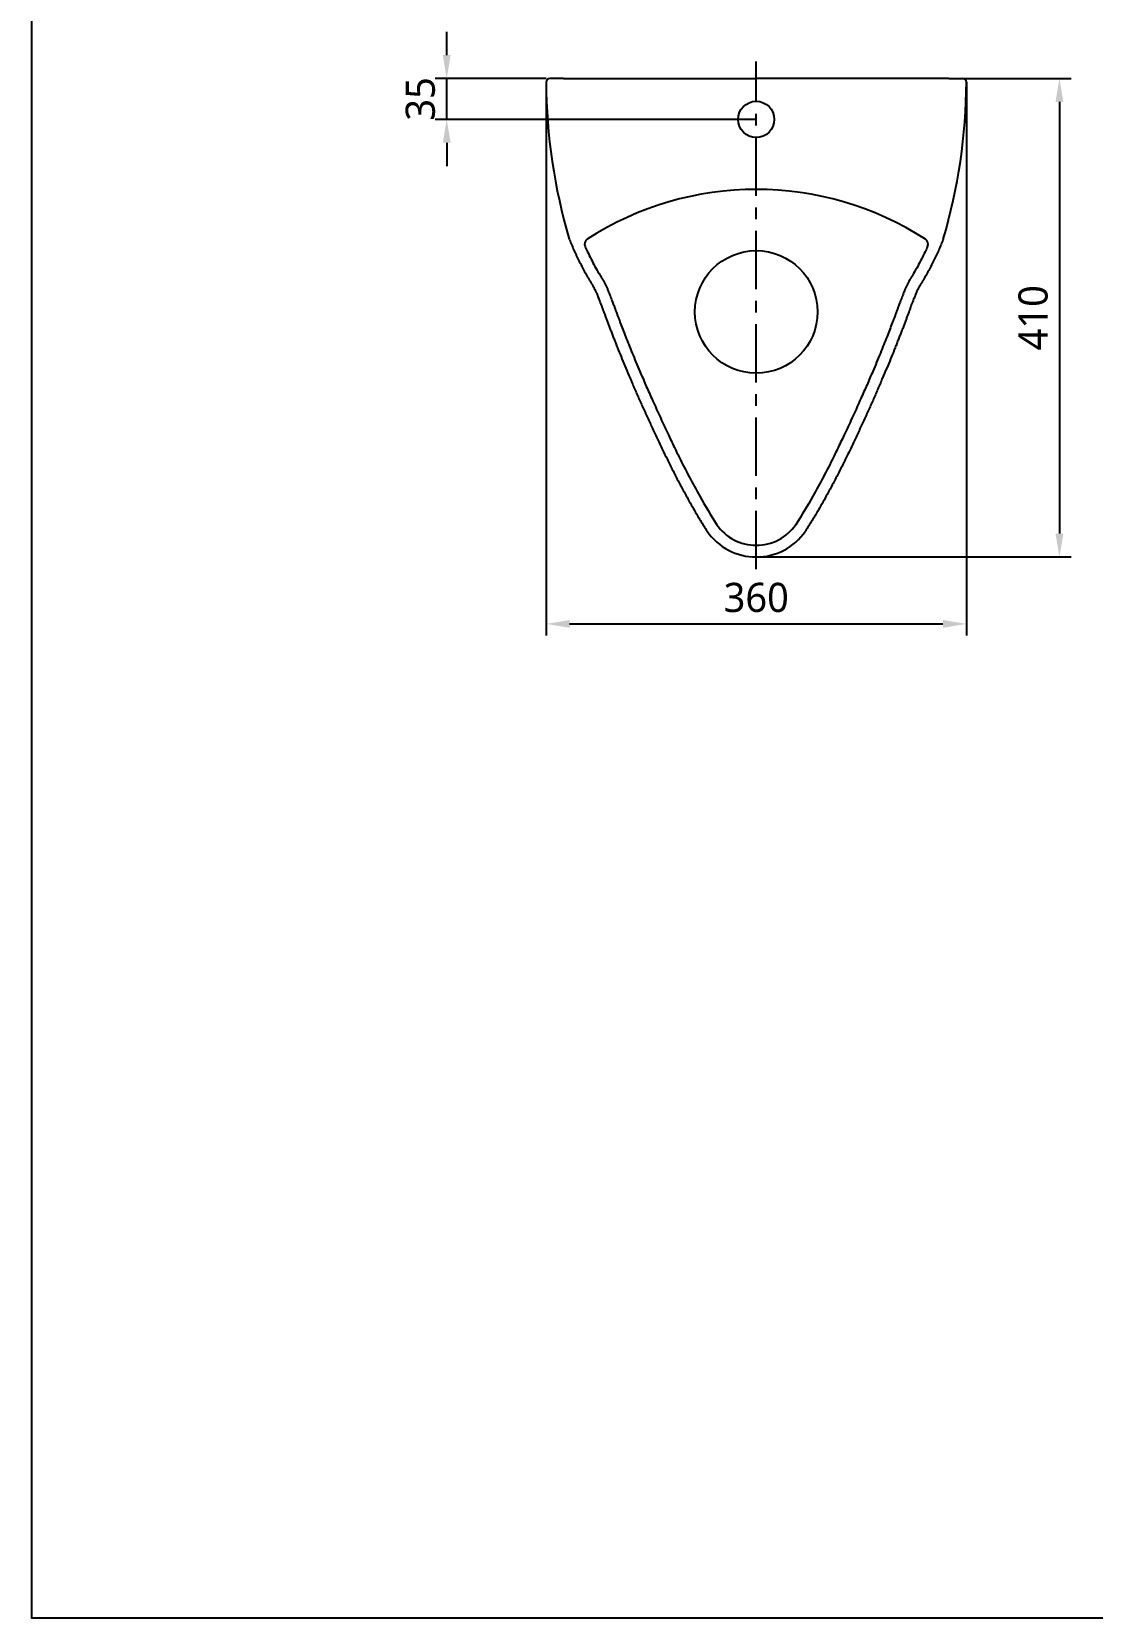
# Model space of a CAD drawing. Extents: x -2629 to 3156, y -2170 to 2130.
# Drawn here: x 56 to 964, y -2170 to -810 of the extents above; entities that cross this region are included whole.
import ezdxf

# ---------------------------------------------------------------- set-up
doc = ezdxf.new("R2010")
doc.units = 0
doc.header["$LTSCALE"] = 20
doc.header["$MEASUREMENT"] = 0
doc.linetypes.add('CENTER', pattern=[2, 1.25, -0.25, 0.25, -0.25])
doc.layers.get('0').update_dxf_attribs({"linetype": 'CONTINUOUS'})
doc.layers.get('DEFPOINTS').update_dxf_attribs({"linetype": 'CONTINUOUS'})
for name, color, linetype in [('3', 3, 'CONTINUOUS'), ('5', 5, 'CONTINUOUS'), ('CENTER', 2, 'CENTER')]:
    doc.layers.add(name, color=color, linetype=linetype)
doc.styles.get("Standard").update_dxf_attribs({"font": 'NanumGothic.ttf'})
doc.dimstyles.get("Standard").update_dxf_attribs({"dimtxt": 0.18, "dimasz": 0.18, "dimexe": 0.18, "dimexo": 0.0625, "dimgap": 0.09, "dimtad": 0, "dimtih": 1, "dimtoh": 1, "dimdec": 4, "dimzin": 0, "dimdsep": 46, "dimtxsty": 'Standard', "dimcen": 0.09, "dimadec": 0, "dimazin": 0, "dimtfac": 1, "dimtdec": 4, "dimtofl": 0, "dimtmove": 0, "dimatfit": 3, "dimfxl": 0, "dimtolj": 1, "dimtzin": 0, "dimarcsym": 0})

# ---------------------------------------------------------------- blocks, each defined once
blk = doc.blocks.new('*D17')
at = {"color": 3, "lineweight": -2}
for p, q in [((411.2, -830.4), (411.2, -810.4)), ((496.4, -850.4), (401.2, -850.4)), ((411.2, -885.4), (411.2, -850.4)), ((676.4, -885.4), (401.2, -885.4)), ((411.2, -905.4), (411.2, -925.4))]:
    blk.add_line(p, q, dxfattribs=at)
at = {"color": 3}
for points in [[(407.9, -830.4), (414.6, -830.4), (411.2, -850.4)], [(407.9, -905.4), (414.6, -905.4), (411.2, -885.4)]]:
    blk.add_solid(points, dxfattribs=at)
at = {"layer": 'DEFPOINTS', "color": 0}
for p in [(411.2, -850.4), (496.4, -850.4), (676.4, -885.4)]:
    blk.add_point(p, dxfattribs=at)
at = {"color": 2, "insert": (388.7, -867.9), "char_height": 25, "attachment_point": 5, "rotation": 90}
blk.add_mtext('\\A1;35', dxfattribs=at)
blk = doc.blocks.new('*D18')
at = {"color": 3, "lineweight": -2}
for p, q in [((853.4, -850.4), (946.2, -850.4)), ((936.2, -870.4), (936.2, -1240.4)), ((676.4, -1260.4), (946.2, -1260.4))]:
    blk.add_line(p, q, dxfattribs=at)
at = {"color": 3}
for points in [[(932.8, -870.4), (939.5, -870.4), (936.2, -850.4)], [(932.8, -1240.4), (939.5, -1240.4), (936.2, -1260.4)]]:
    blk.add_solid(points, dxfattribs=at)
at = {"layer": 'DEFPOINTS', "color": 0}
for p in [(853.4, -850.4), (676.4, -1260.4), (936.2, -1260.4)]:
    blk.add_point(p, dxfattribs=at)
at = {"color": 2, "insert": (913.7, -1055.4), "char_height": 25, "attachment_point": 5, "rotation": 90}
blk.add_mtext('\\A1;410', dxfattribs=at)
blk = doc.blocks.new('*D19')
at = {"color": 3, "lineweight": -2}
for p, q in [((496.5, -853.5), (496.5, -1327.7)), ((856.4, -853.5), (856.4, -1327.7)), ((516.5, -1317.7), (836.4, -1317.7))]:
    blk.add_line(p, q, dxfattribs=at)
at = {"color": 3}
for points in [[(516.5, -1314.4), (516.5, -1321.1), (496.5, -1317.7)], [(836.4, -1314.4), (836.4, -1321.1), (856.4, -1317.7)]]:
    blk.add_solid(points, dxfattribs=at)
at = {"layer": 'DEFPOINTS', "color": 0}
for p in [(496.5, -853.5), (856.4, -853.5), (856.4, -1317.7)]:
    blk.add_point(p, dxfattribs=at)
at = {"color": 2, "insert": (676.4, -1295.2), "char_height": 25, "attachment_point": 5}
blk.add_mtext('\\A1;360', dxfattribs=at)

msp = doc.modelspace()

# ---------------------------------------------------------------- linework, layer by layer
at = {"layer": '3', "color": 7}
for p, q in [((511.4, -850.4), (499.5, -850.4)), ((511.4, -850.4), (676.4, -850.4)), ((841.4, -850.4), (676.4, -850.4)), ((841.4, -850.4), (853.4, -850.4))]:
    msp.add_line(p, q, dxfattribs=at)
for centre, radius in [((676.4, -885.4), 15.5), ((676.4, -1050.4), 52.5)]:
    msp.add_circle(centre, radius, dxfattribs=at)
for centre, radius, start, end in [((499.5, -853.4), 3, 90, 180.3542), ((984.7, -850.4), 488.3, 180.3542, 196.3799), ((368.2, -850.4), 488.3, 343.6201, 359.6458), ((853.4, -853.4), 3, 359.6458, 90), ((676.4, -1212.7), 267.3, 57.1805, 122.8195), ((534.3, -992.3), 5, 122.8195, 204.1929), ((818.6, -992.3), 5, 335.8071, 57.1805), ((676.4, -1209.2), 41.2, 214.6039, 325.3961), ((676.4, -1209.2), 51.2, 214.6039, 325.3961)]:
    msp.add_arc(centre, radius, start, end, dxfattribs=at)
for points, knots in [([(516.3, -988.1), (516.9, -989.7), (517.5, -991.2), (518.8, -994.3), (519.5, -995.9), (520.5, -998.2), (520.9, -999), (521.6, -1000.5), (521.9, -1001.3), (523, -1003.6), (523.7, -1005.2), (525.3, -1008.3), (526.1, -1009.8), (527.7, -1012.9), (528.5, -1014.5), (530.2, -1017.6), (531.1, -1019.1), (532.4, -1021.4), (532.8, -1022.2), (533.8, -1023.7), (534.2, -1024.5), (534.9, -1025.6), (535.3, -1026.2), (535.6, -1026.8), (535.9, -1027.2), (536, -1027.4), (536.3, -1027.9), (536.6, -1028.3), (536.9, -1028.9), (537, -1029), (537.1, -1029.2), (537.2, -1029.3), (537.4, -1029.7), (537.5, -1029.9), (537.9, -1030.8), (538.2, -1031.4), (538.7, -1032.5), (538.9, -1032.9), (539.2, -1033.5), (539.3, -1033.7), (539.5, -1034.2), (539.6, -1034.4), (539.9, -1035.1), (540.1, -1035.6), (540.4, -1036.4), (540.5, -1036.8), (540.7, -1037.2), (540.8, -1037.5), (540.9, -1037.6), (541.2, -1038.3), (541.6, -1039.6), (542.1, -1040.9), (542.7, -1042.2), (542.9, -1042.9), (543.5, -1044.4), (543.8, -1045.1), (544.2, -1046.3), (544.3, -1046.6), (544.6, -1047.4), (544.8, -1047.8), (545, -1048.5), (545.1, -1048.7), (545.3, -1049.1), (545.3, -1049.3), (545.5, -1049.7), (545.6, -1049.9), (545.7, -1050.3), (545.8, -1050.5), (546.1, -1051.2), (546.2, -1051.6), (546.5, -1052.5), (546.7, -1053), (547, -1053.9), (547.2, -1054.3), (547.6, -1055.2), (547.7, -1055.7), (548.3, -1057.1), (548.6, -1058.1), (549.4, -1060.1), (549.8, -1061.1), (550.5, -1063.2), (550.9, -1064.3), (551.5, -1065.6), (551.6, -1065.9), (551.7, -1066.3), (551.8, -1066.4), (551.9, -1066.7), (552.1, -1067.4), (552.4, -1068.1), (553.1, -1069.8), (553.5, -1070.9), (554.4, -1073.2), (554.9, -1074.4), (555.8, -1076.8), (556.3, -1078), (557.2, -1080.4), (557.7, -1081.7), (559.2, -1085.4), (560.3, -1088), (562.4, -1093.2), (563.6, -1095.9), (565.9, -1101.4), (567, -1104.2), (568.6, -1107.8), (568.9, -1108.5), (569.4, -1109.6), (569.5, -1110), (569.7, -1110.5), (569.8, -1110.7), (570, -1111.1), (570.1, -1111.3), (570.8, -1112.9), (571.4, -1114.4), (573.3, -1118.8), (574.6, -1121.8), (577.3, -1127.8), (578.7, -1130.9), (580.4, -1134.7), (580.8, -1135.5), (581.5, -1137.1), (581.8, -1137.8), (582.9, -1140.2), (583.6, -1141.7), (585.8, -1146.5), (587.2, -1149.6), (589.5, -1154.4), (590.2, -1156), (591.3, -1158.4), (591.7, -1159.2), (592.5, -1160.8), (592.9, -1161.6), (594, -1164.1), (594.8, -1165.7), (596.3, -1168.9), (597.1, -1170.5), (598.7, -1173.8), (599.5, -1175.4), (600.7, -1177.8), (601.3, -1179), (601.9, -1180.2), (602.3, -1181), (602.5, -1181.4), (604.3, -1185.1), (607.5, -1191.5), (610.9, -1197.9), (614.3, -1204.2), (616, -1207.3), (619.5, -1213.6), (621.3, -1216.7), (624.9, -1223), (626.7, -1226.1), (630.5, -1232.2), (632.4, -1235.3), (634.3, -1238.3)], [0, 0, 0, 0, 0.0625, 0.0625, 0.125, 0.125, 0.15625, 0.15625, 0.1875, 0.1875, 0.25, 0.25, 0.3125, 0.3125, 0.375, 0.375, 0.4375, 0.4375, 0.46875, 0.46875, 0.5, 0.5, 0.515625, 0.523437, 0.523437, 0.53125, 0.53125, 0.546875, 0.546875, 0.550781, 0.550781, 0.554687, 0.554687, 0.5625, 0.5625, 0.578125, 0.578125, 0.585937, 0.585937, 0.589844, 0.589844, 0.59375, 0.59375, 0.601562, 0.601562, 0.605469, 0.607422, 0.607422, 0.609375, 0.609375, 0.617187, 0.625, 0.625, 0.632812, 0.632812, 0.640625, 0.640625, 0.644531, 0.644531, 0.648437, 0.648437, 0.650391, 0.650391, 0.652344, 0.652344, 0.654297, 0.654297, 0.65625, 0.65625, 0.660156, 0.660156, 0.664062, 0.664062, 0.667969, 0.667969, 0.671875, 0.671875, 0.679687, 0.679687, 0.6875, 0.6875, 0.695312, 0.695312, 0.697266, 0.697266, 0.698242, 0.698242, 0.699219, 0.703125, 0.703125, 0.710937, 0.710937, 0.71875, 0.71875, 0.726562, 0.726562, 0.734375, 0.734375, 0.75, 0.75, 0.765625, 0.765625, 0.78125, 0.78125, 0.785156, 0.785156, 0.787109, 0.787109, 0.788086, 0.788086, 0.789062, 0.789062, 0.796875, 0.796875, 0.8125, 0.8125, 0.828125, 0.828125, 0.832031, 0.832031, 0.835937, 0.835937, 0.84375, 0.84375, 0.859375, 0.859375, 0.867187, 0.867187, 0.871094, 0.871094, 0.875, 0.875, 0.882812, 0.882812, 0.890625, 0.890625, 0.898437, 0.898437, 0.902344, 0.904297, 0.904297, 0.90625, 0.90625, 0.921875, 0.9375, 0.9375, 0.953125, 0.953125, 0.96875, 0.96875, 0.984375, 0.984375, 1, 1, 1, 1]), ([(836.6, -988.1), (836, -989.7), (835.4, -991.2), (834.1, -994.3), (833.4, -995.9), (832.4, -998.2), (832, -999), (831.3, -1000.5), (831, -1001.3), (829.9, -1003.6), (829.1, -1005.2), (827.6, -1008.3), (826.8, -1009.8), (825.2, -1012.9), (824.4, -1014.5), (822.7, -1017.6), (821.8, -1019.1), (820.5, -1021.4), (820.1, -1022.2), (819.1, -1023.7), (818.7, -1024.5), (818, -1025.6), (817.6, -1026.2), (817.3, -1026.8), (817, -1027.2), (816.9, -1027.4), (816.6, -1027.9), (816.3, -1028.3), (816, -1028.9), (815.9, -1029), (815.8, -1029.2), (815.7, -1029.3), (815.5, -1029.7), (815.4, -1029.9), (815, -1030.8), (814.7, -1031.4), (814.2, -1032.5), (814, -1032.9), (813.7, -1033.5), (813.6, -1033.7), (813.4, -1034.2), (813.3, -1034.4), (813, -1035.1), (812.8, -1035.6), (812.5, -1036.4), (812.4, -1036.8), (812.2, -1037.2), (812.1, -1037.5), (812, -1037.6), (811.7, -1038.3), (811.3, -1039.6), (810.7, -1040.9), (810.2, -1042.2), (810, -1042.9), (809.4, -1044.4), (809.1, -1045.1), (808.7, -1046.3), (808.5, -1046.6), (808.3, -1047.4), (808.1, -1047.8), (807.9, -1048.5), (807.8, -1048.7), (807.6, -1049.1), (807.6, -1049.3), (807.4, -1049.7), (807.3, -1049.9), (807.2, -1050.3), (807.1, -1050.5), (806.8, -1051.2), (806.7, -1051.6), (806.4, -1052.5), (806.2, -1053), (805.9, -1053.9), (805.7, -1054.3), (805.3, -1055.2), (805.2, -1055.7), (804.6, -1057.1), (804.3, -1058.1), (803.5, -1060.1), (803.1, -1061.1), (802.4, -1063.2), (802, -1064.3), (801.4, -1065.6), (801.3, -1065.9), (801.2, -1066.3), (801.1, -1066.4), (801, -1066.7), (800.8, -1067.4), (800.5, -1068.1), (799.8, -1069.8), (799.4, -1070.9), (798.5, -1073.2), (798, -1074.4), (797.1, -1076.8), (796.6, -1078), (795.7, -1080.4), (795.2, -1081.7), (793.6, -1085.4), (792.6, -1088), (790.5, -1093.2), (789.3, -1095.9), (787, -1101.4), (785.8, -1104.2), (784.3, -1107.8), (784, -1108.5), (783.5, -1109.6), (783.4, -1110), (783.2, -1110.5), (783.1, -1110.7), (782.9, -1111.1), (782.8, -1111.3), (782.1, -1112.9), (781.5, -1114.4), (779.6, -1118.8), (778.3, -1121.8), (775.6, -1127.8), (774.2, -1130.9), (772.5, -1134.7), (772.1, -1135.5), (771.4, -1137.1), (771.1, -1137.8), (770, -1140.2), (769.3, -1141.7), (767.1, -1146.5), (765.7, -1149.6), (763.4, -1154.4), (762.7, -1156), (761.6, -1158.4), (761.2, -1159.2), (760.4, -1160.8), (760, -1161.6), (758.9, -1164.1), (758.1, -1165.7), (756.6, -1168.9), (755.8, -1170.5), (754.2, -1173.8), (753.4, -1175.4), (752.2, -1177.8), (751.6, -1179), (751, -1180.2), (750.6, -1181), (750.4, -1181.4), (748.6, -1185.1), (745.4, -1191.5), (742, -1197.9), (738.6, -1204.2), (736.9, -1207.3), (733.4, -1213.6), (731.6, -1216.7), (728, -1223), (726.2, -1226.1), (722.4, -1232.2), (720.5, -1235.3), (718.6, -1238.3)], [0, 0, 0, 0, 0.0625, 0.0625, 0.125, 0.125, 0.15625, 0.15625, 0.1875, 0.1875, 0.25, 0.25, 0.3125, 0.3125, 0.375, 0.375, 0.4375, 0.4375, 0.46875, 0.46875, 0.5, 0.5, 0.515625, 0.523437, 0.523437, 0.53125, 0.53125, 0.546875, 0.546875, 0.550781, 0.550781, 0.554687, 0.554687, 0.5625, 0.5625, 0.578125, 0.578125, 0.585937, 0.585937, 0.589844, 0.589844, 0.59375, 0.59375, 0.601562, 0.601562, 0.605469, 0.607422, 0.607422, 0.609375, 0.609375, 0.617187, 0.625, 0.625, 0.632812, 0.632812, 0.640625, 0.640625, 0.644531, 0.644531, 0.648437, 0.648437, 0.650391, 0.650391, 0.652344, 0.652344, 0.654297, 0.654297, 0.65625, 0.65625, 0.660156, 0.660156, 0.664062, 0.664062, 0.667969, 0.667969, 0.671875, 0.671875, 0.679687, 0.679687, 0.6875, 0.6875, 0.695312, 0.695312, 0.697266, 0.697266, 0.698242, 0.698242, 0.699219, 0.703125, 0.703125, 0.710937, 0.710937, 0.71875, 0.71875, 0.726562, 0.726562, 0.734375, 0.734375, 0.75, 0.75, 0.765625, 0.765625, 0.78125, 0.78125, 0.785156, 0.785156, 0.787109, 0.787109, 0.788086, 0.788086, 0.789062, 0.789062, 0.796875, 0.796875, 0.8125, 0.8125, 0.828125, 0.828125, 0.832031, 0.832031, 0.835937, 0.835937, 0.84375, 0.84375, 0.859375, 0.859375, 0.867187, 0.867187, 0.871094, 0.871094, 0.875, 0.875, 0.882812, 0.882812, 0.890625, 0.890625, 0.898437, 0.898437, 0.902344, 0.904297, 0.904297, 0.90625, 0.90625, 0.921875, 0.9375, 0.9375, 0.953125, 0.953125, 0.96875, 0.96875, 0.984375, 0.984375, 1, 1, 1, 1]), ([(529.7, -994.4), (530.4, -995.9), (531.1, -997.4), (532.8, -1001), (533.9, -1003.1), (537, -1009.3), (539.3, -1013.4), (542.1, -1018.2), (542.5, -1018.9), (543.2, -1020), (543.4, -1020.3), (543.8, -1021), (543.9, -1021.2), (544.2, -1021.6), (544.3, -1021.8), (544.5, -1022.1), (544.6, -1022.3), (544.8, -1022.5), (544.8, -1022.7), (545.1, -1023.2), (545.4, -1023.5), (545.8, -1024.2), (545.9, -1024.5), (546.3, -1025.2), (546.5, -1025.6), (547.1, -1026.7), (547.4, -1027.5), (548.1, -1029), (548.5, -1029.8), (549.2, -1031.4), (549.5, -1032.3), (550.4, -1034.4), (550.9, -1035.8), (552, -1038.7), (552.6, -1040.3), (553.5, -1042.5), (553.7, -1043.1), (554.2, -1044.3), (554.4, -1044.9), (554.8, -1045.9), (554.9, -1046.3), (555.2, -1047.1), (555.4, -1047.5), (555.7, -1048.4), (555.8, -1048.8), (556.3, -1050), (556.6, -1050.8), (557.2, -1052.5), (557.5, -1053.4), (558.2, -1055.2), (558.5, -1056.1), (559.2, -1057.9), (559.6, -1058.9), (560.6, -1061.6), (561.4, -1063.5), (562.9, -1067.4), (563.6, -1069.4), (566.2, -1075.9), (568.1, -1080.7), (572.2, -1090.7), (574.4, -1095.9), (578.3, -1105.1), (579.9, -1108.9), (583.3, -1116.7), (585.1, -1120.6), (589.6, -1130.8), (592.4, -1137), (597.5, -1148.1), (599.8, -1152.9), (603.9, -1161.6), (605.9, -1165.7), (608.7, -1171.5), (609.6, -1173.2), (611.8, -1177.8), (613.2, -1180.6), (616.1, -1186.2), (617.5, -1189), (621.9, -1197.3), (624.9, -1202.8), (632.7, -1216.6), (637.6, -1224.8), (642.7, -1232.9)], [0.1389065, 0.1389065, 0.1389065, 0.1389065, 0.2028284, 0.2028284, 0.289887, 0.289887, 0.4640043, 0.4640043, 0.4935144, 0.4935144, 0.5093893, 0.5093893, 0.5200372, 0.5200372, 0.5277142, 0.5277142, 0.5331365, 0.5331365, 0.5385589, 0.5385589, 0.5487734, 0.5487734, 0.5566924, 0.5566924, 0.5646114, 0.5646114, 0.5804494, 0.5804494, 0.592909, 0.592909, 0.6053686, 0.6053686, 0.6223128, 0.6223128, 0.6392569, 0.6392569, 0.6451752, 0.6451752, 0.6510934, 0.6510934, 0.6546557, 0.6546557, 0.6582179, 0.6582179, 0.6617801, 0.6617801, 0.66897, 0.66897, 0.6761599, 0.6761599, 0.6833498, 0.6833498, 0.6905397, 0.6905397, 0.7040801, 0.7040801, 0.7176205, 0.7176205, 0.7478138, 0.7478138, 0.7780072, 0.7780072, 0.7985677, 0.7985677, 0.8191283, 0.8191283, 0.850854, 0.850854, 0.8741538, 0.8741538, 0.8937148, 0.8937148, 0.9023469, 0.9023469, 0.9161448, 0.9161448, 0.9299428, 0.9299428, 0.9575386, 0.9575386, 1, 1, 1, 1]), ([(823.2, -994.4), (822.5, -995.9), (821.8, -997.4), (820.1, -1001), (819, -1003.1), (815.9, -1009.3), (813.6, -1013.4), (810.8, -1018.2), (810.4, -1018.9), (809.7, -1020), (809.5, -1020.3), (809.1, -1021), (809, -1021.2), (808.7, -1021.6), (808.6, -1021.8), (808.4, -1022.1), (808.3, -1022.3), (808.1, -1022.5), (808, -1022.7), (807.8, -1023.2), (807.5, -1023.5), (807.1, -1024.2), (807, -1024.5), (806.6, -1025.2), (806.4, -1025.6), (805.8, -1026.7), (805.5, -1027.5), (804.8, -1029), (804.4, -1029.8), (803.7, -1031.4), (803.4, -1032.3), (802.5, -1034.4), (802, -1035.8), (800.9, -1038.7), (800.3, -1040.3), (799.4, -1042.5), (799.2, -1043.1), (798.7, -1044.3), (798.5, -1044.9), (798.1, -1045.9), (798, -1046.3), (797.7, -1047.1), (797.5, -1047.5), (797.2, -1048.4), (797.1, -1048.8), (796.6, -1050), (796.3, -1050.8), (795.7, -1052.5), (795.4, -1053.4), (794.7, -1055.2), (794.4, -1056.1), (793.7, -1057.9), (793.3, -1058.9), (792.2, -1061.6), (791.5, -1063.5), (790, -1067.4), (789.3, -1069.4), (786.7, -1075.9), (784.8, -1080.7), (780.7, -1090.7), (778.5, -1095.9), (774.6, -1105.1), (773, -1108.9), (769.6, -1116.7), (767.8, -1120.6), (763.3, -1130.8), (760.5, -1137), (755.4, -1148.1), (753.1, -1152.9), (749, -1161.6), (747, -1165.7), (744.2, -1171.5), (743.3, -1173.2), (741.1, -1177.8), (739.7, -1180.6), (736.8, -1186.2), (735.4, -1189), (731, -1197.3), (728, -1202.8), (720.2, -1216.6), (715.3, -1224.8), (710.2, -1232.9)], [0.1389065, 0.1389065, 0.1389065, 0.1389065, 0.2028284, 0.2028284, 0.289887, 0.289887, 0.4640043, 0.4640043, 0.4935144, 0.4935144, 0.5093893, 0.5093893, 0.5200372, 0.5200372, 0.5277142, 0.5277142, 0.5331365, 0.5331365, 0.5385589, 0.5385589, 0.5487734, 0.5487734, 0.5566924, 0.5566924, 0.5646114, 0.5646114, 0.5804494, 0.5804494, 0.592909, 0.592909, 0.6053686, 0.6053686, 0.6223128, 0.6223128, 0.6392569, 0.6392569, 0.6451752, 0.6451752, 0.6510934, 0.6510934, 0.6546557, 0.6546557, 0.6582179, 0.6582179, 0.6617801, 0.6617801, 0.66897, 0.66897, 0.6761599, 0.6761599, 0.6833498, 0.6833498, 0.6905397, 0.6905397, 0.7040801, 0.7040801, 0.7176205, 0.7176205, 0.7478138, 0.7478138, 0.7780072, 0.7780072, 0.7985677, 0.7985677, 0.8191283, 0.8191283, 0.850854, 0.850854, 0.8741538, 0.8741538, 0.8937148, 0.8937148, 0.9023469, 0.9023469, 0.9161448, 0.9161448, 0.9299428, 0.9299428, 0.9575386, 0.9575386, 1, 1, 1, 1])]:
    msp.add_open_spline(points, degree=3, knots=knots, dxfattribs=at)
at = {"layer": '5'}
msp.add_lwpolyline([(55.7, -69.7), (3155.7, -69.7), (3155.7, -2169.7), (55.7, -2169.7)], close=True, dxfattribs=at)
at = {"layer": 'CENTER', "color": 2, "linetype": 'CENTER', "ltscale": 2}
msp.add_line((676.4, -1270.8), (676.4, -835.7), dxfattribs=at)

# ---------------------------------------------------------------- dimensions: what is measured, and where the dimension line sits
for base, p1, p2, picture, middle in [((411.2, -850.4), (676.4, -885.4), (496.4, -850.4), '*D17', (388.7, -867.9)), ((936.2, -1260.4), (853.4, -850.4), (676.4, -1260.4), '*D18', (913.7, -1055.4))]:
    dim = msp.add_linear_dim(base=base, p1=p1, p2=p2, angle=90, dimstyle='Standard', override={"dimtxt": 25, "dimasz": 20, "dimexe": 10, "dimexo": 0, "dimgap": 10, "dimtad": 1, "dimtih": 0, "dimdec": 0, "dimzin": 8, "dimclrd": 3, "dimclre": 3, "dimclrt": 2, "dimtdec": 0, "dimtix": 1, "dimtofl": 1, "dimarcsym": 1})
    dim.commit()
    dim.dimension.update_dxf_attribs({"geometry": picture, "text_midpoint": middle})
dim = msp.add_linear_dim(base=(856.4, -1317.7), p1=(496.5, -853.5), p2=(856.4, -853.5), dimstyle='Standard', override={"dimtxt": 25, "dimasz": 20, "dimexe": 10, "dimexo": 0, "dimgap": 10, "dimtad": 1, "dimtih": 0, "dimdec": 0, "dimzin": 8, "dimclrd": 3, "dimclre": 3, "dimclrt": 2, "dimtdec": 0, "dimtix": 1, "dimtofl": 1, "dimarcsym": 1})
dim.commit()
dim.dimension.update_dxf_attribs({"geometry": '*D19', "text_midpoint": (676.4, -1295.2)})

doc.saveas('drawing.dxf')
